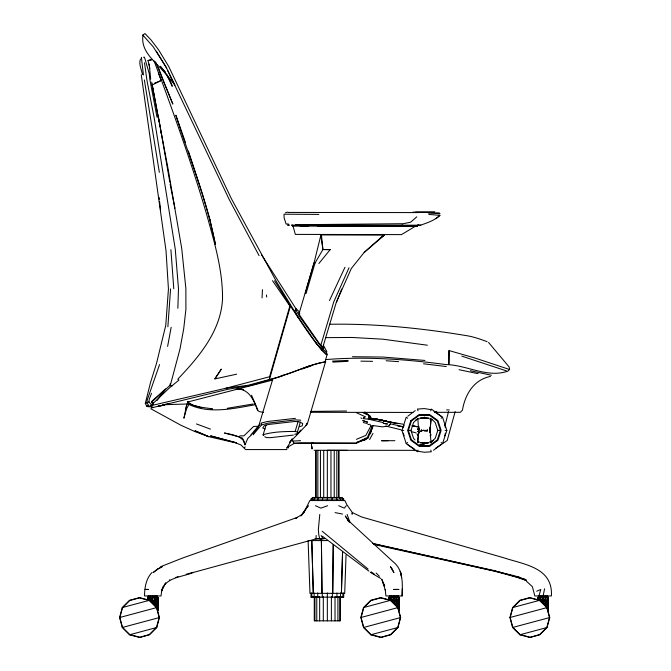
<?xml version="1.0" encoding="UTF-8"?>
<svg xmlns="http://www.w3.org/2000/svg" width="671" height="671" viewBox="0 0 671 671"><rect width="100%" height="100%" fill="white"/><g stroke="black" fill="none" stroke-linecap="round" stroke-linejoin="round"><path stroke-width="1.01" d="M311.009 500.558L311.009 499.098L312.636 497.471L342.042 497.471L343.678 499.098L343.678 500.558M311.805 500.558L311.805 499.098L313.357 497.471M314.129 500.558L314.129 499.098L315.445 497.471M317.735 500.558L317.735 499.098L318.7 497.471M322.29 500.558L322.801 497.471M327.339 500.558L327.339 450.426M332.388 500.558L331.885 497.471M336.943 500.558L336.943 499.098L335.986 497.471M340.558 500.558L340.558 499.098L339.232 497.471M342.881 500.558L342.881 499.098L341.321 497.471M157.266 608.505L155.504 605.661L152.049 602.055L152.787 597.618L150.195 600.738L147.561 599.312L147.561 597.618L158.02 597.618L158.012 610.149L157.266 608.505L157.316 597.618L155.395 605.536L155.404 597.618L152.787 602.709L152.787 596.158M398.54 608.597L399.253 597.618L399.253 610.174L398.499 608.505L398.549 597.618L396.636 605.536L396.636 597.618L394.028 602.709L397.492 606.752L399.253 610.174L399.253 597.618L388.794 597.618L388.794 599.312L394.053 602.709L394.028 596.158M543.116 596.158L543.116 602.709L537.89 599.312L537.89 597.618L548.341 597.618L548.333 610.149L547.586 608.505L547.645 597.618L545.724 605.536L545.733 597.618L543.116 602.709L546.58 606.752M139.509 637.45L149.474 634.783L156.762 627.494L159.43 617.53L156.762 607.574L149.474 600.285L139.509 597.618L129.553 600.285L122.265 607.574L119.597 617.53L122.265 627.494L129.553 634.783L139.509 637.45L149.339 634.548L156.528 627.36L159.161 617.538L156.528 607.716L149.339 600.528L139.518 597.895L129.696 600.528L122.508 607.716L119.874 617.538L122.508 627.36L129.696 634.548L139.518 637.173M380.742 637.45L390.707 634.783L397.995 627.494L400.662 617.53L397.995 607.574L390.707 600.285L380.742 597.618L370.786 600.285L363.497 607.574L360.83 617.53L363.497 627.494L370.786 634.783L380.751 637.45L390.572 634.548L397.76 627.36L400.394 617.538L397.76 607.716L390.572 600.528L380.751 597.895L370.929 600.528L363.741 607.716L361.107 617.538L363.741 627.36L370.929 634.548L380.751 637.173M529.838 637.45L539.794 634.783L547.083 627.494L549.75 617.53L547.083 607.574L539.794 600.285L529.838 597.618L519.882 600.285L512.585 607.574L509.918 617.53L512.585 627.494L519.882 634.783L529.838 637.45L539.66 634.548L546.848 627.36L549.482 617.538L546.848 607.716L539.66 600.528L529.838 597.895L520.017 600.528L512.829 607.716L510.203 617.538L512.829 627.36L520.017 634.548L529.838 637.173M142.856 35.035L142.973 35.236C139.652 57.563 167.255 66.714 172.221 86.341L166.509 74.246M436.058 411.524L436.142 412.489L437.056 413.101L436.653 411.541M382.453 581.396L384.693 586.102L381.724 579.14L385.38 590.371L385.255 589.473L385.9 595.957L402.13 595.957C402.399 584.147 403.716 570.174 393.281 561.895L348.601 520.797L345.297 515.974L349.113 521.971M418.872 432.074L418.956 428.517M429.91 432.216L429.91 428.626M418.519 428.467L417.848 418.821M418.595 430.631L418.687 431.193M430.254 432.384L431 443.019M151.872 572.573C146.01 578.821 144.584 587.695 144.533 595.957L161.032 595.957L161.719 590.564L163.103 586.857L161.535 591.243C165.292 576.875 182.445 577.228 193.676 572.363L316.049 538.88L316.15 535.5M177.857 308.283L178.486 288.698L175.265 249.176L154.28 118.406L146.924 80.243L144.5 62.764M157.308 608.597L158.02 597.618L158.02 610.174L158.02 597.618L158.02 610.174L157.098 608.186M346.051 555.06L344.701 593.34L309.968 593.34L308.115 540.583L327.339 540.583M398.842 609.209L399.253 597.618L399.253 610.174L398.792 607.272M262.067 297.916L262.445 289.671M148.165 599.589L148.266 597.618L147.561 599.312M389.398 599.589L389.499 597.618L388.794 599.312L389.499 597.618L389.515 599.656L391.411 597.618L391.428 600.738L394.028 597.618L393.281 602.055L396.737 605.661L398.499 608.505M402.273 588.769L402.13 595.957M538.486 599.589L538.587 597.618L537.89 599.312M141.531 58.419L143.435 74.967M547.637 608.597L548.341 597.618L548.341 610.174L547.88 607.272M167.876 326.802L170.577 288.891M272.51 280.696L289.855 305.976L269.608 376.733L269.415 379.526L248.178 385.263L226.119 388.173L150.665 405.737L152.401 407.674L227.955 389.272L250.484 385.448L282.164 376.062M417.857 429.851L417.941 429.348M417.832 442.046L418.519 432.384M430.941 418.796L430.254 428.467M288.396 447.951L288.538 446.349L287.045 447.498L286.769 449.57L245.628 449.57L240.889 444.915L235.781 442.885L208.731 436.662L194.707 431.495L180.91 425.246L150.782 408.731M156.477 607.096L157.316 597.618L155.504 605.661L150.681 601.04M397.71 607.096L398.549 597.618L396.737 605.661M546.806 607.096L547.645 597.618L545.825 605.661L547.586 608.505M417.614 441.761L418.461 433.827M430.329 427.041L431.159 419.09M151.881 405.385L148.954 401.929L149.222 399.388L151.512 393.281M429.817 432.334L429.901 428.777M319.79 514.431L318.356 529.503L318.784 534.77L319.731 538.729L323.17 538.88L321.115 535.5M154.439 604.345L155.404 597.618L153.248 603.112M395.672 604.345L396.636 597.618L394.481 603.112M544.76 604.345L545.733 597.618L543.569 603.112L545.825 605.661M299.652 312.107L295.693 308.467L295.307 308.962L299.375 316.309L322.642 348.819L322.34 350.656L323.917 352.426M543.569 603.112L542.369 602.055L543.116 597.618L540.516 600.738L540.499 597.618L538.603 599.656L538.587 597.618L538.041 599.388L537.89 597.618M306.664 423.25L306.32 425.204L291.289 440.746L287.045 447.498L294.083 443.489L300.549 443.028L356.418 443.212L368.052 437.953L373.395 425.456L372.145 426.177L367.381 437.534L356.418 442.701M418.746 430.287L419.065 428.551M429.708 432.292L430.019 430.556M430.136 432.72L430.547 430.421L429.625 427.519M167.607 346.421L171.155 327.297M163.112 404.747L186.832 404.009L183.913 418.218L186.53 408.891L188.878 404.454C209.562 414.242 233.491 408.522 255.022 404.789M543.107 595.957L544.592 588.769M449.042 350.556L448.882 363.825L449.042 350.556L475.152 358.096L509.625 369.52L509.155 366.978L488.522 342.42M151.705 406.19L146.664 406.081L145.322 403.372L150.522 382.478L156.444 363.682L165.771 325.301L168.438 289.05L166.014 250.711L141.279 74.791M169.478 580.474L169.654 579.685M151.789 601.862L152.787 597.618L150.816 601.132L152.049 602.055M393.021 601.862L394.028 597.618L392.049 601.132L393.281 602.055M542.118 601.862L543.116 597.618L541.145 601.132L542.369 602.055M445.024 425.649L448.505 411.591M170.233 385.162L152.3 401.526L152.049 402.508L153.24 403.942M185.825 408.689L187.108 403.783L188.878 404.454M419.098 428.492L418.578 430.421L419.006 432.04M455.156 411.608L447.213 440.512L435.63 448.262M274.54 280.755L290.4 306.11L269.415 379.526C288.396 375.097 306.01 365.494 325.074 361.828L327.045 354.716L326.861 353.097M538.956 595.957L540.776 589.473L536.708 591.243M152.879 403.925L151.562 402.332L151.872 401.216L165.628 388.886M370.467 433.818L372.43 426.865M403.33 427.704L404.11 424.978M444.663 435.873L445.443 433.147M170.417 384.886L180.004 348.979L183.711 328.798L185.917 309.222L185.867 288.522L181.724 248.496L168.027 168.606L151.696 82.164M263.737 435.554L263.091 435.018L266.051 425.037M299.165 313.223L314.062 262.864L321.023 234.54M315.076 262.965L306.043 293.537L305.271 293.311L314.036 262.831L315.076 262.965L322.902 249.553L321.434 234.808L320.579 234.598L321.241 234.481M258.847 425.632L272.82 378.93M263.091 435.018L263.217 434.691C273.416 431.688 284.563 431.478 295.139 431.445L298.117 421.463M320.713 345.649L333.797 301.757L349.029 267.771M294.653 434.288L297.622 433.508L297.387 432.082L300.373 422.109M322.491 348.341L336.246 302.487L351.294 268.517L364.143 252.455L384.475 234.481L320.847 234.624M147.561 597.618L147.721 599.388L148.266 597.618L148.853 599.941L150.178 597.618L150.195 600.738M538.041 599.388L538.587 597.618M147.712 599.388L148.266 597.618L148.283 599.656L150.178 597.618L149.717 600.428L150.816 601.132M389.499 597.618L388.954 599.388L388.794 597.618M143.879 57.429L144.03 56.96L144.844 58.419L149.281 73.726L149.826 79.279L157.014 117.249M417.999 450.09L417.446 451.784L406.215 443.623L401.929 430.421L406.215 417.219L407.658 418.268M415.005 439.983L413.546 438.297L410.988 430.421L413.546 422.554L417.094 419.182L415.374 420.516M430.774 410.761L431.327 409.067L442.558 417.219L446.844 430.421L442.558 443.623L441.115 442.575M432.283 419.643L431.914 419.35L435.219 422.554L437.777 430.421L435.219 438.297L431.679 441.661L433.399 440.327M159.555 364.596L147.192 400.067L146.957 403.07L148.341 404.781M417.614 429.23L418.763 427.184M152.275 84.227L151.914 85.142L161.342 80.419L158.423 73.164M336.364 302.52L341.682 289.075M303.888 512.636L309.801 500.558L344.886 500.558L346.815 504.617L352.384 512.61L361.451 516.913L503.736 557.777C524.462 564.647 553.021 567.448 551.403 595.957L534.812 595.957L532.405 586.731L526.349 581.136M418.008 442.667L418.268 442.03M430.497 418.821L430.765 418.176M140.491 59.031C138.478 64.064 141.598 69.574 142.453 74.531M243.833 440.671L239.136 436.88L224.424 432.996L232.577 434.682L242.541 438.146L244.982 444.831L247.784 438.415L251.264 435.085M326.332 353.181L326.005 353.919L324.437 353.013M415.458 226.152L417.471 226.152L418.058 224.844M329.503 300.491L344.953 267.301M161.719 590.564L165.703 582.889L164.177 585.187M369.813 424.139L370.862 425.951L365.812 435.42L356.418 439.329M369.578 439.555L372.984 433.382M149.474 600.285L122.265 607.574M390.707 600.285L363.497 607.574M539.794 600.285L512.585 607.574M390.086 599.941L391.411 597.618L390.95 600.428L392.049 601.132M539.182 599.941L540.499 597.618L540.038 600.428L541.145 601.132M418.587 428.668L419.006 427.981M129.553 634.783L156.762 627.494M370.786 634.783L397.995 627.494M519.882 634.783L547.083 627.494M295.165 310.304L294.779 310.925L296.918 315.345L317.299 344.819M214.879 378.914L221.313 369.092L214.812 378.93L236.653 374.183M244.638 447.616L245.125 446.903M295.248 518.582L302.68 514.061L301.757 514.917L307.1 507.209M254.921 430.899L258.536 426.412M289.495 442.558L292.204 438.792M301.757 514.917L305.724 509.44L300.885 515.974M141.321 57.79L141.665 57.329M252.908 433.944L258.62 426.286M289.595 442.499L291.96 439.371L294.083 443.489M156.939 400.562L165.016 389.926M418.058 428.09L419.081 426.882M253.16 434.741L261.447 424.936L268.073 423.158L295.592 419.878L300.801 420.214M346.236 505.733L344.307 508.14L338.712 505.733M318.884 263.51L330.191 249.612L322.91 249.528L320.73 234.707M296.741 434.85L300.709 430.086M388.836 425.615L390.161 424.382M250.954 434.774L260.231 423.904M306.37 508.14L308.635 505.733M357.098 442.197L364.596 439.966L365.997 438.498M436.469 412.069L436.024 412.355L436.636 412.455M150.665 405.737L169.134 388.173L178.981 380.046L177.79 379.165C198.96 356.871 220.759 331.331 222.529 299.149C222.814 271.344 215.039 244.521 207.641 217.983C194.439 171.717 178.276 126.374 161.812 81.191M365.787 438.213L364.345 439.513L360.713 440.679M509.625 369.52L507.687 371.222C487.037 378.276 466.857 364.932 446.106 364.588C406.156 359.27 365.687 356.293 325.435 359.614M416.783 216.825L410.652 222.193L403.279 223.711L295.534 224.743M430.061 435.873L431.26 434.833M364.16 252.447L384.408 235.085L379.476 238.868M292.741 225.154L291.508 225.154L420.457 225.196C427.284 222.873 434.59 220.449 439.933 215.349L428.844 214.426M435.991 218.645L439.908 215.408L438.868 215.341M407.783 416.238L415.24 410.593M440.99 444.613L433.525 450.258M151.713 408.069L152.862 407.163M419.434 415.181L411.424 421.002L408.362 430.421L411.424 439.84L419.434 445.661L429.339 445.661L437.349 439.84L440.411 430.421L437.349 421.002L429.339 415.181L419.434 415.181L429.339 415.181M406.215 443.623L407.658 442.575M441.115 418.268L442.558 417.219M389.046 425.305L390.304 424.407M430.841 441.719L432.501 440.662M156.762 607.574L119.597 617.53M397.995 607.574L360.83 617.53M547.083 607.574L509.918 617.53M148.954 401.929L145.322 403.372M122.265 627.494L159.43 617.53M363.497 627.494L400.662 617.53M512.585 627.494L549.75 617.53M142.923 35.16L144.97 33.55L151.21 40.151L158.599 49.864L168.815 66.664L231.327 198.582L276.796 282.206L298.15 317.316M296.028 518.171L297.572 517.349L182.697 557.987L160.604 566.693M305.464 425.464L307.125 424.592L325.494 361.979C310.195 363.967 296.07 372.162 281.032 375.726M417.807 431.478C419.677 431.721 416.557 430.606 419.09 432.829M490.451 376.406C473.634 379.836 465.112 394.447 462.428 410.224L460.314 412.321L434.733 412.321M154.548 83.204L161.342 80.419L154.011 60.751M305.917 367.163L308.769 366.098M293.302 435.11L270.212 437.677L266.379 437.567L264.76 436.695M327.649 505.733L320.864 508.14L315.471 505.733M299.761 426.672L302.244 425.8L302.671 423.46L298.998 421.698L295.039 421.463L268.266 424.491L264.282 425.724L262.722 427.955L265.028 428.97M166.165 404.118L161.35 405.796L158.322 405.829M369.83 418.218L368.052 414.594L367.314 414.837L362.776 412.506M302.21 368.941L311.076 366.022M387.192 426.152L382.545 426.857L373.873 425.682M364.596 439.966L366.291 439.413M175.383 577.555L178.092 576.691M187.628 402.046L272.619 380.063M428.366 442.642L419.618 445.091L428.366 442.642L419.887 442.785M421.296 430.908L420.415 431.168L422.193 430.866M269.608 376.733L226.119 388.173M186.169 574.259L193.298 572.296M285.46 212.715L287.809 212.103M360.948 417.907L361.921 418.452M148.014 60.549L152.577 59.476L148.006 60.541L149.457 66.395L150.673 79.195M158.104 406.332L168.48 403.875M253.21 403.984L227.301 408.295M429.524 418.972L430.715 418.788M418.058 442.063L419.249 441.87M148.308 406.022L146.664 406.081M151.562 402.332L153.147 403.397M420.398 418.209L428.886 418.067M295.383 418.36L267.477 421.489L261.447 422.99L261.447 424.936M494.955 570.761C505.12 574.326 517.24 575.131 526.383 580.474L522.885 578.888L500.633 572.363L372.43 543.351M325.074 361.828L325.846 361.77M419.887 418.067L424.382 417.723L428.35 418.251M420.423 442.6L424.382 443.128L428.886 442.785M288.329 223.921L286.114 224.047L284.135 217.949L284.026 214.192L318.842 214.41M292.959 441.099L300.549 440.679M332.908 362.105L348.031 361.317M258.461 426.211L253.613 426.462L243.875 435.907L239.882 435.815M332.497 361.157L348.14 360.386M316.049 538.88L320.906 538.704L321.401 540.583L321.988 593.34L321.401 540.583L320.948 538.704L319.731 538.729M323.305 597.106L322.29 597.131L322.29 592.971M346.58 411.013L310.379 411.424M329.402 324.269C374.955 323.464 420.524 328.077 465.448 335.475C472.954 336.54 480.067 339.073 487.138 341.682M319.656 597.106L317.735 597.131L317.735 592.971M325.418 337.647L351.923 337.463L382.73 339.174L427.36 345.213M316.771 597.106L314.129 597.131L314.129 592.971M387.981 440.713L381.581 440.746L394.9 440.696M311.009 592.971L311.009 597.131L314.909 597.106M300.113 226.186L308.14 226.152M412.942 412.439L310.816 412.304M418.075 212.59L288.396 212.43M293.277 226.119L292.581 226.119L417.471 226.152M446.601 409.931L449.226 409.922M412.975 212.137L435.076 212.145L415.584 212.145M436.108 212.808L439.388 212.942M210.577 408.983L212.59 408.983C204.403 407.297 193.726 407.549 187.435 401.468M401.929 430.421L403.707 430.421M408.966 430.421L410.988 430.421M421.304 430.421L422.143 430.421M423.225 430.421L427.461 430.421M437.777 430.421L439.807 430.421M445.066 430.421L446.844 430.421M416.372 450.342L314.154 450.283M311.009 499.098L343.678 499.098M315.127 538.704L324.613 538.704M311.009 597.131L343.678 597.131L343.678 592.971M417.672 225.188L418.478 225.196M418.763 225.188L420.868 225.196M317.492 226.152L415.357 226.261L401.51 234.607L295.349 234.397L293.051 226.186M293.823 443.17L356.418 443.212M327.339 450.283L347.234 450.342M147.419 406.601L152.132 406.928M147.293 406.232L149.633 406.467M337.916 597.106L343.678 597.131M322.902 249.553L330.191 249.612M352.426 356.729L382.797 357.039L424.886 360.444M335.022 597.106L336.943 597.131L336.943 592.971M321.434 234.808L384.038 235.076L383.871 234.481M360.889 361.149L372.59 361.325M331.382 597.106L332.388 597.131L332.388 592.971M428.299 213.076L440.042 213.688M386.093 360.755L398.608 361.644M363.196 418.645L370.87 419.434M390.405 423.846L390.933 423.887L390.245 423.275M335.081 512.61L342.512 514.061M368.069 418.67L371.407 418.998M423.51 363.791L446.282 366.551M236.058 389.138C248.832 388.081 253.965 400.377 257.513 410.308L259.367 411.642L263.502 412.363M397.869 426.119L403.43 426.773M424.382 431L426.597 431.26M418.729 426.848L412.514 425.984M368.74 417.874L383.669 420.507M431.134 409.654L424.382 408.589L417.446 409.067L417.999 410.761M417.639 451.189L424.382 452.262L431.327 451.784L430.774 450.09M379.853 419.903L389.465 422.017M377.807 419.56L369.889 418.218L382.344 420.323M379.023 419.769L384.29 420.658L376.834 419.157L379.534 419.66M402.826 424.147L388.006 421.606L397.735 423.736M403.33 426.706L391.663 424.139M411.91 425.766L416.959 426.672L413.839 426.11M423.2 430.212L424.382 430.421M170.073 385.313L172.506 385.75M385.708 426.152L387.62 426.488M370.862 425.951L372.145 426.177M459.081 369.704L478.046 373.697M417.362 418.478L419.291 418.939M237.031 389.172L237.87 389.339M431.411 442.374L429.482 441.912M376.834 419.157L388.098 421.749M383.208 420.516L394.623 423.049M373.705 543.862L493.94 570.535M373.579 544.366L494.829 571.256L516.335 577.085L525.796 580.348L525.619 579.702M470.371 370.711L491.365 375.248M370.585 419.669L383.3 422.579M384.34 420.675L387.494 421.405M387.528 426.471L400.956 429.775M363.296 422.52L367.213 423.502M325.88 354.422L327.045 354.716C312.132 340.935 301.984 322.65 290.4 306.11L289.855 305.976M411.222 431.57L416.171 432.929M239.279 388.551L243.665 389.767M367.867 424.298L368.991 424.617M295.139 431.445L297.387 432.082M189.323 403.967L192.107 404.831M193.969 405.41L201.401 407.716M517.282 576.691L520.067 577.555M461.833 356.15L506.488 370.912M385.037 420.91L387.863 421.858M196.46 423.938L210.459 429.138M312.988 443.045L314.053 443.456M523.59 578.737L525.829 579.685M356.418 412.724L365.594 416.892M363.573 412.531L368.052 414.594M380.725 578.486L370.325 572.363M434.129 411.558L440.99 416.238M414.644 449.293L407.783 444.613M367.381 437.534L368.052 437.953M371.122 571.843L374.552 574.275M364.764 412.061L370.451 416.246L371.029 418.251M322.424 536.246L368.891 571.122M187.578 402.642L188.744 403.523M299.794 313.214L298.838 312.443L299.862 315.521L318.985 342.99L323.757 348.291L323.43 346.848M322.181 531.222L368.085 569.075M368.664 416.943L370.098 418.209L369.805 416.985M376.146 573.042L379.425 576.33M419.014 433.323L418.553 432.678M322.642 348.819L326.475 352.334L326.802 351.554L323.397 345.263M165.519 72.124L160.277 66.261L174.921 85.209L167.7 70.572M319.186 347.008L322.34 350.656L315.076 341.807M312.585 443.514L311.688 442.457C310.841 444.454 312.543 453.135 312.065 446.584M142.973 35.236L153.181 46.76L166.509 67.872L229.331 199.723L259.081 255.659M261.539 254.812L296.75 309.985M156.326 51.172L166.509 67.872M251.55 395.219L257.832 410.015M152.124 402.223L152.3 401.526L153.449 403.875M418.259 431.386L418.855 432.694M163.581 81.35L172.866 104.089L155.538 61.757M347.142 518.398L348.199 521.132M158.297 67.318L163.229 80.419M347.117 514.431L349.876 522.155M182.067 132.841L175.844 115.219C189.633 158.113 206.668 200.151 215.416 244.487L209.914 219.518M182.403 133.797L185.406 142.403M188.4 151.009L202.206 193.29M202.499 194.255L209.696 218.52M444.663 424.978L445.443 427.704M403.33 433.147L404.11 435.873M323.103 346.966L323.414 348.081M244.059 441.51L244.982 444.831M209.864 219.291L210.191 220.834M170.099 184.106L174.913 208.236M152.091 84.185L159.069 121.795M158.289 115.915L169.822 182.126M151.973 84.353L152.342 86.4M152.711 88.455L153.634 93.579M159.421 123.841L159.765 125.88M160.637 130.988L160.99 133.034M144.349 79.95L159.346 172.363M149.046 64.047L149.759 68.618M160.285 77.459L160.512 79.044M266.429 294.963L266.723 297.035M159.094 197.383L159.329 199.379M159.555 201.375L160.595 210.35M170.895 249.679L173.781 288.798M157.341 598.582L157.61 609.209M170.107 383.862L170.124 385.926M402.114 224.835L402.114 226.144M547.846 597.618L547.846 596.158L538.385 596.158L538.385 597.618M547.209 596.158L547.209 597.618M545.481 596.158L545.481 597.618M540.751 596.158L540.751 597.618M539.023 596.158L539.023 597.618M427.326 429.574L427.326 431.277M424.382 417.026L424.382 417.723M424.382 443.128L424.382 443.816M421.447 429.574L421.447 431.277M398.759 597.618L398.75 596.158L389.297 596.158L389.297 597.618M398.121 596.158L398.121 597.618M396.385 596.158L396.385 597.618M391.663 596.158L391.663 597.618M389.926 596.158L389.926 597.618M342.881 592.971L342.881 597.131M340.558 592.971L340.558 597.131M340.407 596.997L340.407 620.851L314.271 620.851L314.271 596.997M339.769 596.997L339.769 620.851M339.073 450.426L339.073 497.471M338.494 450.426L338.494 497.471M337.916 596.997L337.916 620.851M336.834 450.426L336.834 497.471M335.022 596.997L335.022 620.851M334.233 450.426L334.233 497.471M331.382 596.997L331.382 620.851M330.962 450.426L330.962 497.471M327.339 592.971L327.339 620.851M323.716 450.426L323.716 497.471M323.305 596.997L323.305 620.851M320.444 450.426L320.444 497.471M319.656 596.997L319.656 620.851M317.853 450.426L317.853 497.471M316.771 596.997L316.771 620.851M316.184 450.426L316.184 497.471M315.613 450.426L315.613 497.471M314.909 596.997L314.909 620.851M311.805 592.971L311.805 597.131M157.517 597.618L157.517 596.158L148.056 596.158L148.056 597.618M156.888 596.158L156.888 597.618M155.152 596.158L155.152 597.618M150.421 596.158L150.421 597.618M148.694 596.158L148.694 597.618M418.041 435.571A8.178 8.169 0 0 1 417.035 433.986M333.235 544.718L332.724 593.34L333.235 544.718M548.341 597.618L548.341 610.174L548.341 597.618M342.571 551.956L341.405 593.34L342.571 551.956M383.611 420.868L384.55 420.801L383.611 420.868M352.384 512.61L352.082 514.061L352.384 512.61M410.837 420.583L407.641 430.421L410.837 440.268L419.207 446.349L429.557 446.349L437.937 440.268L441.132 430.421L437.937 420.583L429.557 414.493L419.207 414.493L410.837 420.583M363.707 417.58L363.43 417.966L364.378 417.563L363.707 417.58M157.542 569.167L153.063 572.657L157.593 569.167L162.164 566.701L157.542 569.167M148.316 589.44L145.221 589.44L148.316 589.44M374.343 418.771L372.254 418.93L374.343 418.771M398.817 589.44L393.81 589.44L398.817 589.44M289.167 225.095L287.624 225.154L289.193 225.095M385.406 423.644L383.166 423.367L387.486 423.988L385.406 423.644M236.326 442.793L210.728 435.907L236.326 442.793M367.465 422.076L362.91 420.667L367.465 422.076M208.731 436.662L195.144 430.832L208.731 436.662M392.225 569.167L390.43 566.701L393.911 572.657L392.225 569.167M401.191 574.099L400.293 571.281L401.484 576.842L401.057 573.428L401.191 574.099M313.307 593.34L311.789 540.583L313.29 593.34"/></g></svg>
